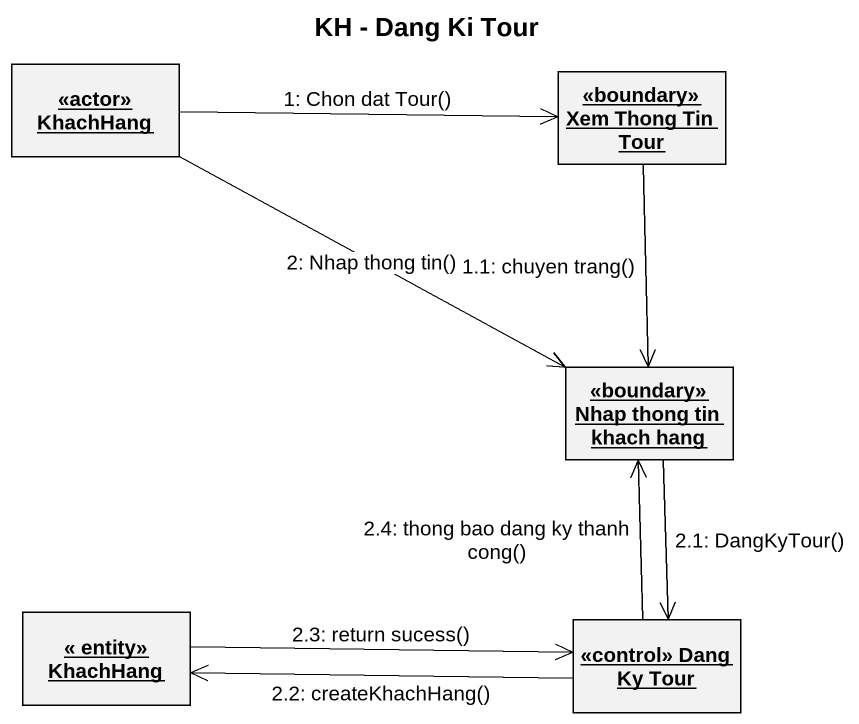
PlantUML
@startuml
title KH - Dang Ki Tour
hide circle
hide empty members
object "<<actor>> KhachHang" as actor_KhachHang
object "<<boundary>> Xem Thong Tin Tour" as boundary_Xem_Thong_Tin_Tour
object "<<boundary>> Nhap thong tin khach hang" as boundary_Nhap_thong_tin
object "<< entity>> KhachHang" as entity_KhachHang
object "<<control>> Dang Ky Tour" as control_Dang_Ky_Tour
actor_KhachHang -right-> boundary_Xem_Thong_Tin_Tour : 1: Chon dat Tour()
boundary_Xem_Thong_Tin_Tour --> boundary_Nhap_thong_tin : 1.1: chuyen trang()
actor_KhachHang -right-> boundary_Nhap_thong_tin : 2: Nhap thong tin()
boundary_Nhap_thong_tin --> control_Dang_Ky_Tour : 2.1: DangKyTour()
control_Dang_Ky_Tour -left-> entity_KhachHang : 2.2: createKhachHang()
entity_KhachHang -right-> control_Dang_Ky_Tour : 2.3: return sucess()
control_Dang_Ky_Tour -up-> boundary_Nhap_thong_tin : 2.4: thong bao dang ky thanh cong()
@enduml
